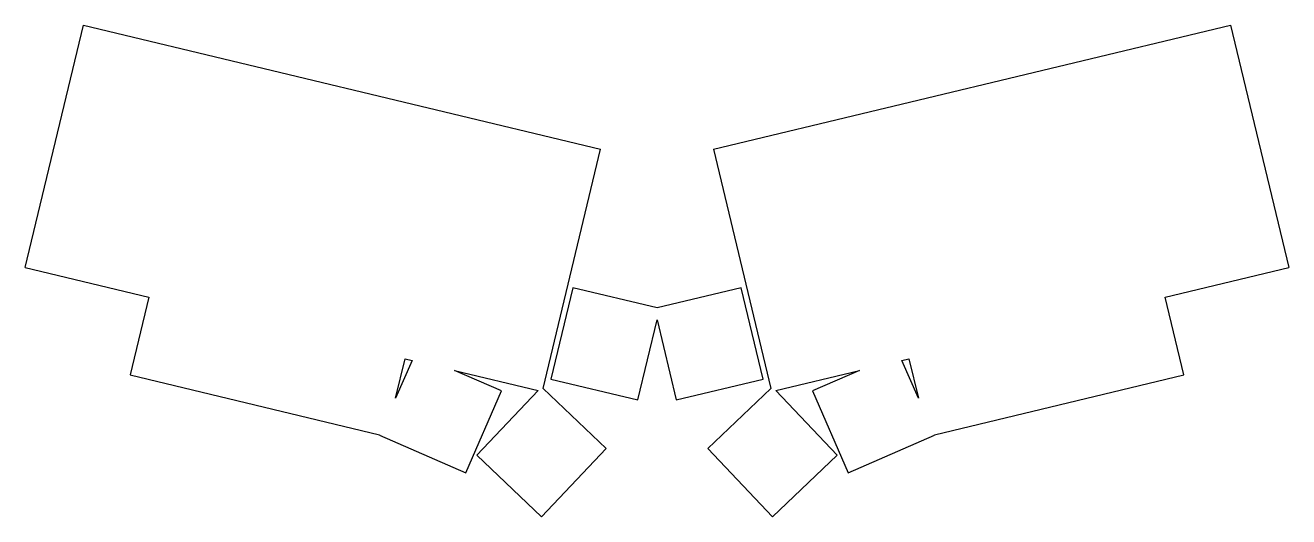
# Model space of a CAD drawing. Header units: millimetres. Extents: x 62 to 330, y -180 to -76.
import ezdxf

# ---------------------------------------------------------------- set-up
doc = ezdxf.new("R2010")
doc.units = ezdxf.units.MM

msp = doc.modelspace()

# ---------------------------------------------------------------- linework, layer by layer
for p, q in [((61.95, -127.48), (74.32, -75.95)), ((74.32, -75.95), (184.2, -102.33)), ((208.2, -102.33), (318.08, -75.95)), ((318.08, -75.95), (330.45, -127.48)), ((171.98, -153.21), (184.2, -102.33)), ((208.2, -102.33), (220.41, -153.21)), ((61.95, -127.48), (88.21, -133.79)), ((304.19, -133.79), (330.45, -127.48)), ((88.21, -133.79), (84.24, -150.32)), ((178.3, -131.76), (173.63, -151.2)), ((196.2, -136.05), (178.3, -131.76)), ((214.1, -131.76), (196.2, -136.05)), ((218.77, -151.2), (214.1, -131.76)), ((308.16, -150.32), (304.19, -133.79)), ((192.1, -155.64), (196.2, -138.57)), ((196.2, -138.57), (200.3, -155.64)), ((140.64, -155.25), (142.66, -146.86)), ((144.14, -147.22), (140.64, -155.25)), ((142.66, -146.86), (144.14, -147.22)), ((248.26, -147.22), (249.74, -146.86)), ((251.76, -155.25), (248.26, -147.22)), ((249.74, -146.86), (251.76, -155.25)), ((84.24, -150.32), (137.25, -163.05)), ((153.19, -149.39), (170.93, -153.65)), ((163.12, -153.71), (153.19, -149.39)), ((221.47, -153.65), (239.21, -149.39)), ((239.21, -149.39), (229.28, -153.71)), ((255.15, -163.05), (308.16, -150.32)), ((173.63, -151.2), (192.1, -155.64)), ((200.3, -155.64), (218.77, -151.2)), ((155.55, -171.13), (163.12, -153.71)), ((170.93, -153.65), (157.88, -167.4)), ((185.43, -165.97), (171.98, -153.21)), ((220.41, -153.21), (206.97, -165.97)), ((234.52, -167.4), (221.47, -153.65)), ((229.28, -153.71), (236.85, -171.13)), ((137.25, -163.05), (137.2, -163.16)), ((137.2, -163.16), (155.55, -171.13)), ((236.85, -171.13), (255.19, -163.16)), ((255.19, -163.16), (255.15, -163.05)), ((171.66, -180.48), (185.43, -165.97)), ((206.97, -165.97), (220.74, -180.48)), ((157.88, -167.4), (171.66, -180.48)), ((220.74, -180.48), (234.52, -167.4))]:
    msp.add_line(p, q)

doc.saveas('drawing.dxf')
